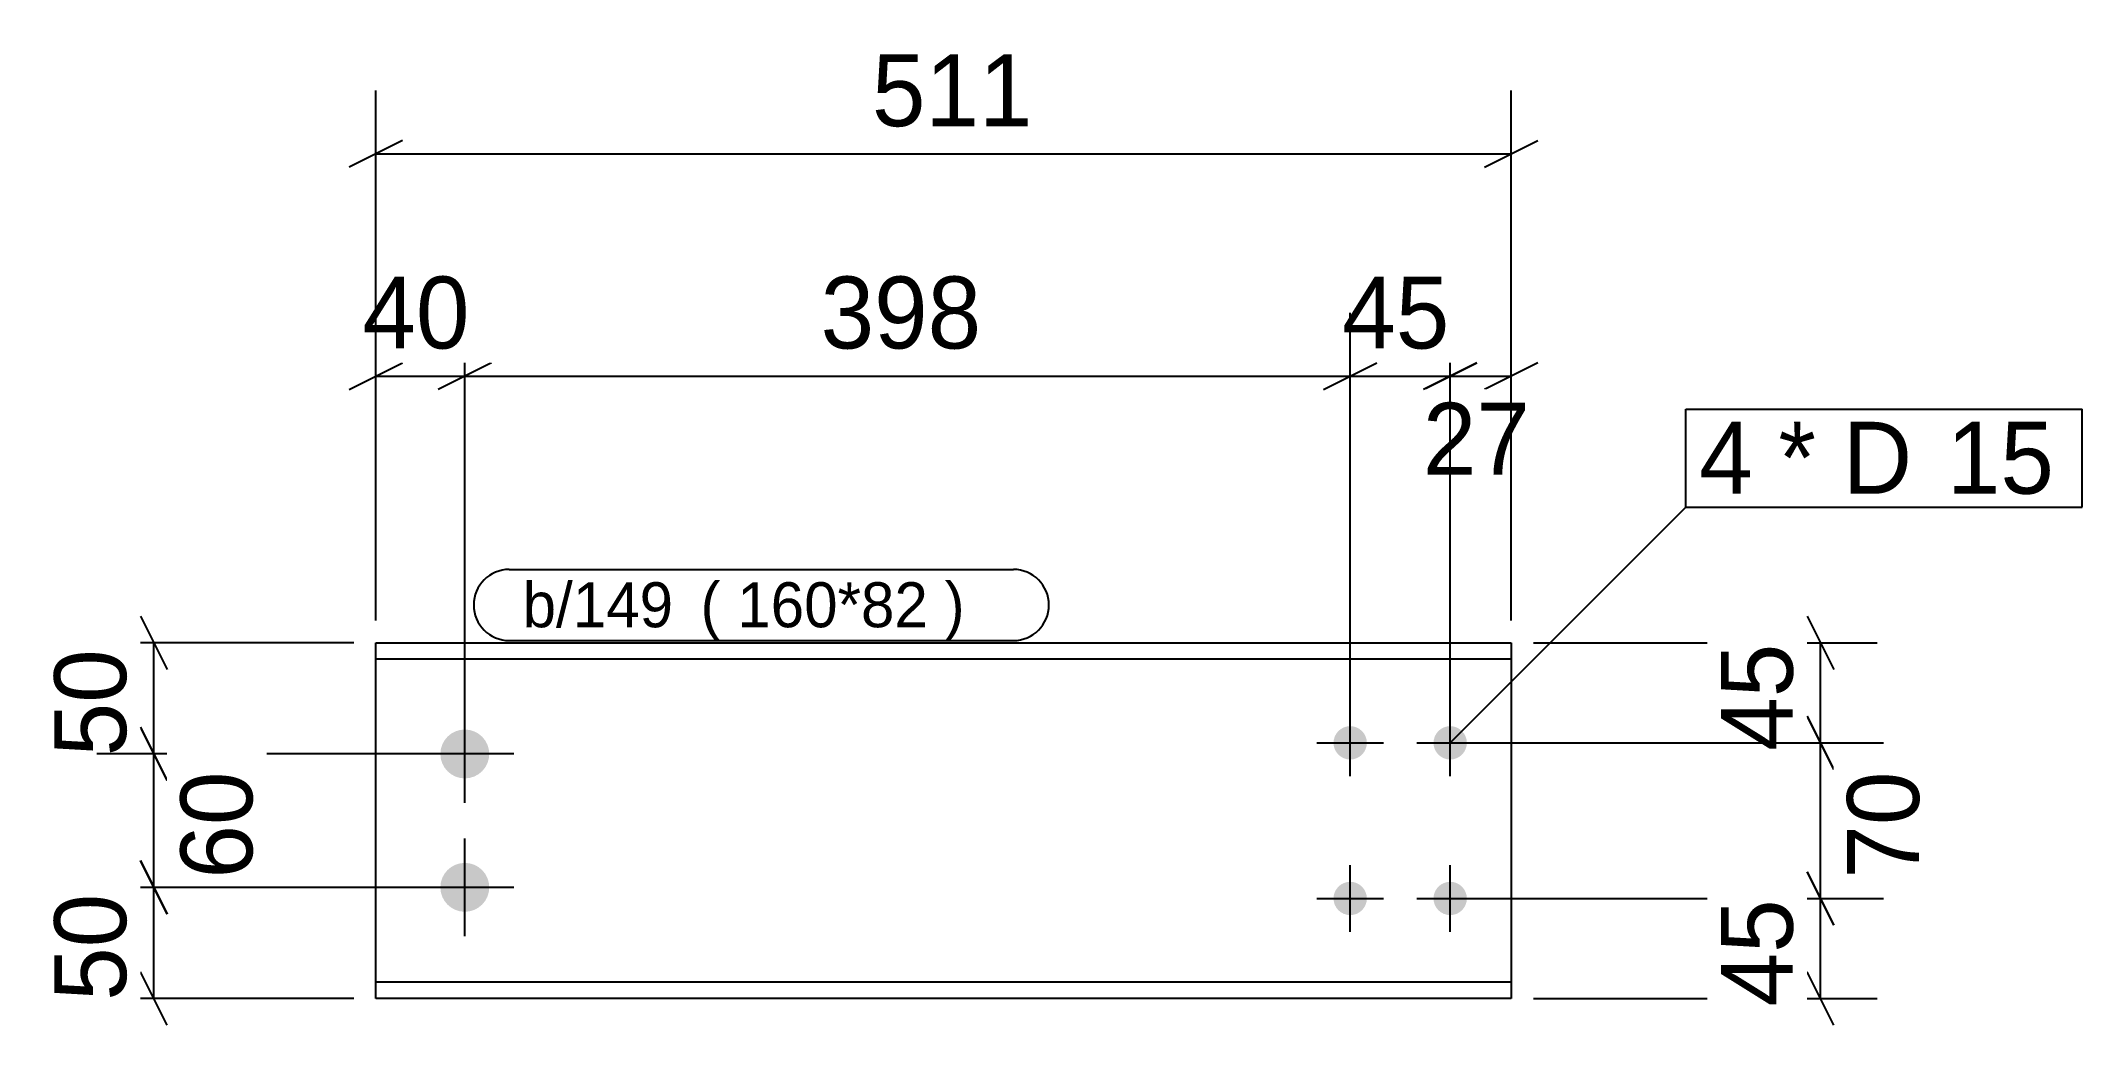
# Model space of a CAD drawing. Header units: millimetres. Extents: x 26 to 944, y 32 to 475.
import ezdxf

# ---------------------------------------------------------------- set-up
doc = ezdxf.new("R2010")
doc.units = ezdxf.units.MM
doc.styles.add('Comic Sans MS', font='COMIC.TTF', dxfattribs={"height": 0.2})

msp = doc.modelspace()

# ---------------------------------------------------------------- hatches: boundary and pattern name
at = {"linetype": 'Continuous'}
for points in [[(607.33, 159, -1), (622.33, 159, -1)], [(652.33, 159, -1), (667.33, 159, -1)], [(205.4, 154, -1), (227.4, 154, -1)], [(205.4, 94, -1), (227.4, 94, -1)], [(607.33, 89, -1), (622.33, 89, -1)], [(652.33, 89, -1), (667.33, 89, -1)]]:
    msp.add_hatch(color=3, dxfattribs=at).paths.add_polyline_path(points)

# ---------------------------------------------------------------- linework, layer by layer
at = {"color": 8, "linetype": 'Continuous'}
for p, q in [((188.4, 430), (164.4, 418)), ((176.4, 424), (687.33, 424)), ((675.33, 418), (699.33, 430)), ((176.4, 214), (176.4, 352.4)), ((216.4, 164), (216.4, 352.4)), ((216.4, 164), (216.4, 352.4)), ((614.83, 169), (614.83, 352.4)), ((659.83, 169), (659.83, 349.6)), ((687.33, 214), (687.33, 349.6)), ((164.4, 318), (188.4, 330)), ((176.4, 324), (216.4, 324)), ((228.4, 330), (204.4, 318)), ((228.4, 330), (204.4, 318)), ((216.4, 324), (614.83, 324)), ((602.83, 318), (626.83, 330)), ((614.83, 324), (659.83, 324)), ((647.83, 318), (671.83, 330)), ((659.83, 324), (687.33, 324)), ((699.33, 330), (675.33, 318)), ((70.4, 216), (82.4, 192)), ((820.4, 216), (832.4, 192)), ((166.4, 204), (48, 204)), ((76.4, 154), (76.4, 204)), ((697.33, 204), (852, 204)), ((826.4, 159), (826.4, 204)), ((82.4, 142), (70.4, 166)), ((832.4, 147), (820.4, 171)), ((669.83, 159), (852, 159)), ((826.4, 89), (826.4, 159)), ((206.4, 154), (48, 154)), ((76.4, 94), (76.4, 154)), ((82.4, 82), (70.4, 106)), ((206.4, 94), (50.8, 94)), ((76.4, 44), (76.4, 94)), ((832.4, 77), (820.4, 101)), ((669.83, 89), (854.8, 89)), ((826.4, 44), (826.4, 89)), ((82.4, 32), (70.4, 56)), ((832.4, 32), (820.4, 56)), ((166.4, 44), (48, 44)), ((697.33, 44), (852, 44))]:
    msp.add_line(p, q, dxfattribs=at)
at = {"color": 7, "linetype": 'Continuous'}
for p, q in [((765.9, 309.07), (944.23, 309.07)), ((765.9, 265.07), (765.9, 309.07)), ((944.23, 265.07), (944.23, 309.07)), ((659.83, 159), (765.9, 265.07)), ((765.9, 265.07), (944.23, 265.07)), ((236.4, 237), (463.27, 237)), ((176.4, 44), (176.4, 204)), ((176.4, 204), (687.33, 204)), ((236.4, 205), (463.27, 205)), ((687.33, 204), (687.33, 44)), ((687.33, 196.6), (176.4, 196.6)), ((687.33, 51.4), (176.4, 51.4)), ((687.33, 44), (176.4, 44))]:
    msp.add_line(p, q, dxfattribs=at)
at = {"color": 3, "linetype": 'Continuous'}
for p, q in [((216.4, 132), (216.4, 176)), ((614.83, 144), (614.83, 174)), ((659.83, 144), (659.83, 174)), ((599.83, 159), (629.83, 159)), ((644.83, 159), (674.83, 159)), ((238.4, 154), (194.4, 154)), ((216.4, 72), (216.4, 116)), ((614.83, 74), (614.83, 104)), ((659.83, 74), (659.83, 104)), ((238.4, 94), (194.4, 94)), ((599.83, 89), (629.83, 89)), ((644.83, 89), (674.83, 89))]:
    msp.add_line(p, q, dxfattribs=at)
at = {"color": 7, "linetype": 'Continuous'}
for centre, start, end in [((236.4, 221), 90, 270), ((463.27, 221), 270, 90)]:
    msp.add_arc(centre, 16, start, end, dxfattribs=at)

# ---------------------------------------------------------------- wipeouts: each hides what was drawn before it
at = {"color": 0}
for points in [[(470.52, 430), (470.52, 474.8), (393.22, 474.8), (393.22, 430)], [(461.11, 330), (461.11, 374.8), (370.12, 374.8), (370.12, 330)], [(797.96, 271.07), (797.96, 303.07), (771.9, 303.07), (771.9, 271.07)], [(873.75, 271.07), (873.75, 303.07), (807.56, 303.07), (807.56, 271.07)], [(928.63, 271.07), (928.63, 303.07), (883.35, 303.07), (883.35, 271.07)], [(316.48, 211), (316.48, 231), (242.4, 231), (242.4, 211)], [(457.27, 211), (457.27, 231), (322.48, 231), (322.48, 211)]]:
    msp.add_wipeout(points, dxfattribs=at)

# ---------------------------------------------------------------- next in the draw order: texts
at = {"color": 3, "style": 'Comic Sans MS'}
for s, p in [('511', (399.62, 436.4)), ('398', (376.52, 336.4))]:
    msp.add_text(s, height=32.375, dxfattribs=at).set_placement(p)

# ---------------------------------------------------------------- next in the draw order: wipeouts: each hides what was drawn before it
at = {"color": 0}
for points in [[(228.86, 330), (228.86, 374.8), (163.94, 374.8), (163.94, 330)], [(706.05, 273.2), (706.05, 318), (641.12, 318), (641.12, 273.2)], [(797.96, 271.07), (797.96, 303.07), (771.9, 303.07), (771.9, 271.07)], [(873.75, 271.07), (873.75, 303.07), (807.56, 303.07), (807.56, 271.07)], [(928.63, 271.07), (928.63, 303.07), (883.35, 303.07), (883.35, 271.07)], [(316.48, 211), (316.48, 231), (242.4, 231), (242.4, 211)], [(457.27, 211), (457.27, 231), (322.48, 231), (322.48, 211)], [(70.4, 211.46), (25.6, 211.46), (25.6, 146.54), (70.4, 146.54)], [(820.4, 213.96), (775.6, 213.96), (775.6, 149.04), (820.4, 149.04)]]:
    msp.add_wipeout(points, dxfattribs=at)

# ---------------------------------------------------------------- next in the draw order: linework, layer by layer
at = {"color": 8, "linetype": 'Continuous'}
for p, q in [((176.4, 214), (176.4, 452.4)), ((687.33, 214), (687.33, 452.4)), ((659.83, 169), (659.83, 352.4)), ((671.83, 330), (647.83, 318)), ((70.4, 166), (82.4, 142)), ((820.4, 171), (832.4, 147)), ((669.83, 159), (854.8, 159)), ((206.4, 154), (50.8, 154))]:
    msp.add_line(p, q, dxfattribs=at)

# ---------------------------------------------------------------- next in the draw order: texts
at = {"color": 3, "style": 'Comic Sans MS'}
for s, height, p in [('40', 32.375, (170.34, 336.4)), ('27', 32.375, (647.52, 279.6)), ('4', 32.38, (771.9, 271.07)), ('* D', 32.375, (807.56, 271.07)), ('15', 32.375, (883.35, 271.07)), ('b/149', 20.234, (242.4, 211)), ('(\xa0160*82\xa0) ', 20.2344, (322.48, 211))]:
    msp.add_text(s, height=height, dxfattribs=at).set_placement(p)
for s, p in [('50', (64, 152.94)), ('45', (814, 155.44))]:
    msp.add_text(s, height=32.375, rotation=90.00021, dxfattribs=at).set_placement(p)

# ---------------------------------------------------------------- next in the draw order: wipeouts: each hides what was drawn before it
at = {"color": 0}
for points in [[(669.8, 330), (669.8, 374.8), (604.87, 374.8), (604.87, 330)], [(127.2, 156.46), (82.4, 156.46), (82.4, 91.54), (127.2, 91.54)], [(877.2, 156.46), (832.4, 156.46), (832.4, 91.54), (877.2, 91.54)]]:
    msp.add_wipeout(points, dxfattribs=at)

# ---------------------------------------------------------------- next in the draw order: linework, layer by layer
at = {"color": 8, "linetype": 'Continuous'}
for p, q in [((614.83, 169), (614.83, 352.4)), ((602.83, 318), (626.83, 330)), ((70.4, 106), (82.4, 82)), ((206.4, 94), (48, 94)), ((820.4, 101), (832.4, 77)), ((669.83, 89), (852, 89))]:
    msp.add_line(p, q, dxfattribs=at)

# ---------------------------------------------------------------- next in the draw order: texts
at = {"color": 3, "style": 'Comic Sans MS'}
msp.add_text('45', height=32.375, dxfattribs=at).set_placement((611.27, 336.4))
for s, p in [('60', (120.8, 97.94)), ('70', (870.8, 97.94))]:
    msp.add_text(s, height=32.375, rotation=90.00021, dxfattribs=at).set_placement(p)

# ---------------------------------------------------------------- next in the draw order: wipeouts: each hides what was drawn before it
at = {"color": 0}
for points in [[(70.4, 101.46), (25.6, 101.46), (25.6, 36.54), (70.4, 36.54)], [(820.4, 98.96), (775.6, 98.96), (775.6, 34.04), (820.4, 34.04)]]:
    msp.add_wipeout(points, dxfattribs=at)

# ---------------------------------------------------------------- next in the draw order: texts
at = {"color": 3, "style": 'Comic Sans MS'}
for s, p in [('50', (64, 42.94)), ('45', (814, 40.44))]:
    msp.add_text(s, height=32.375, rotation=90.00021, dxfattribs=at).set_placement(p)

doc.saveas('drawing.dxf')
